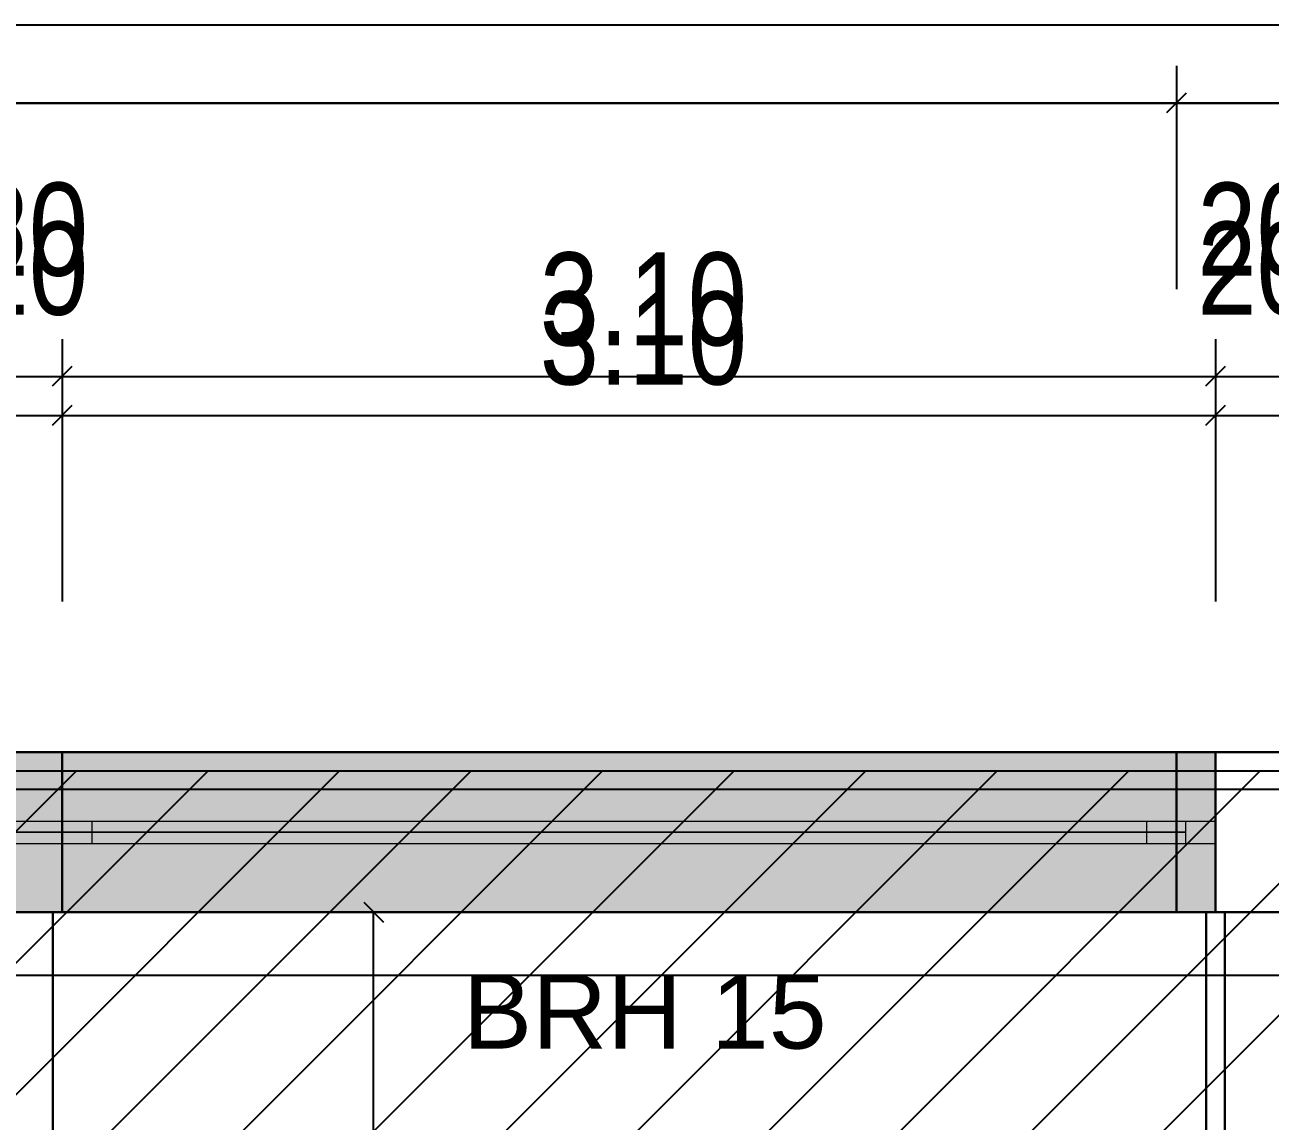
# Model space of a CAD drawing. Extents: x -996 to 41004, y -11542 to 18158.
# Drawn here: x 26468 to 29815, y 10108 to 13055 of the extents above; entities that cross this region are included whole.
import ezdxf
from ezdxf.lldxf.tags import DXFTag

# ---------------------------------------------------------------- set-up
doc = ezdxf.new("R2010")
doc.units = 0
doc.header["$LTSCALE"] = 50
doc.layers.get('0').update_dxf_attribs({"lineweight": 25})
for name, color, linetype, lineweight, true_color in [('2D-NovaObj-A_Fenster', 5, 'Continuous', 25, 0x0000ff), ('2D-NovaObj-A_Geschossdecke', 7, 'Continuous', 25, 0x008080), ('2D-NovaObj-A_Wand_allgemein', 3, 'Continuous', 25, 0x00ff00), ('3D-NovaObj-A_Fenster_3D', 9, 'Continuous', 18, 0x808080), ('3D-NovaObj-A_Geschossdecke', 7, 'Continuous', 25, 0x008080), ('3D-NovaObj-A_Wand_allgemein', 3, 'Continuous', 25, 0x00ff00), ('A_Fenster', 5, 'Continuous', 25, 0x0000ff), ('A_Geschossdecke', 7, 'Continuous', 25, 0x008080), ('A_Wand_allgemein', 3, 'Continuous', 25, 0x00ff00), ('X_Mass', 7, 'Continuous', 25, 0x0080ff), ('XREF-41001-A-G-EG$0$2D-NovaObj-A_Fenster', 5, 'Continuous', 25, 0x0000ff), ('XREF-41001-A-G-EG$0$2D-NovaObj-A_Geschossdecke', 7, 'Continuous', 25, 0x008080), ('XREF-41001-A-G-EG$0$2D-NovaObj-A_Wand_allgemein', 3, 'Continuous', 25, 0x00ff00), ('XREF-41001-A-G-EG$0$3D-NovaObj-A_Fenster_3D', 9, 'Continuous', 18, 0x808080), ('XREF-41001-A-G-EG$0$3D-NovaObj-A_Geschossdecke', 7, 'Continuous', 25, 0x008080), ('XREF-41001-A-G-EG$0$3D-NovaObj-A_Wand_allgemein', 3, 'Continuous', 25, 0x00ff00), ('XREF-41001-A-G-EG$0$A_Fenster', 5, 'Continuous', 25, 0x0000ff), ('XREF-41001-A-G-EG$0$A_Geschossdecke', 7, 'Continuous', 25, 0x008080), ('XREF-41001-A-G-EG$0$A_Wand_allgemein', 3, 'Continuous', 25, 0x00ff00), ('XREF-41001-A-G-EG$0$X_Mass', 7, 'Continuous', 25, 0x0080ff), ('XREF-41001-A-G-O2$0$2D-NovaObj-A_Dach', 1, 'Continuous', 25, 0xff0000), ('XREF-41001-A-G-O2$0$2D-NovaObj-A_Fenster', 5, 'Continuous', 25, 0x0000ff), ('XREF-41001-A-G-O2$0$2D-NovaObj-A_Wand_allgemein', 3, 'Continuous', 25, 0x00ff00), ('XREF-41001-A-G-O2$0$3D-NovaObj-A_Dach', 1, 'Continuous', 25, 0xff0000), ('XREF-41001-A-G-O2$0$3D-NovaObj-A_Fenster_3D', 9, 'Continuous', 18, 0x808080), ('XREF-41001-A-G-O2$0$3D-NovaObj-A_Wand_allgemein', 3, 'Continuous', 25, 0x00ff00), ('XREF-41001-A-G-O2$0$A_Dach', 1, 'Continuous', 25, 0xff0000), ('XREF-41001-A-G-O2$0$A_Fenster', 5, 'Continuous', 25, 0x0000ff), ('XREF-41001-A-G-O2$0$A_Wand_allgemein', 3, 'Continuous', 25, 0x00ff00), ('XREF-41001-A-G-O2$0$X_Mass', 7, 'Continuous', 25, 0x0080ff)]:
    doc.layers.add(name, color=color, linetype=linetype, lineweight=lineweight, true_color=true_color)
doc.styles.get("Standard").update_dxf_attribs({"font": 'ARIALN.TTF'})
doc.styles.add('XREF-41001-A-G-O2$0$Standard', font='ARIALN.TTF')
tags = doc.linetypes.add('fein_strichliert', pattern=[4, 1, -2, 1]).pattern_tags.tags
tags[8:9] = [DXFTag(74, 4), DXFTag(75, 0), DXFTag(340, '0'), DXFTag(46, 0.0), DXFTag(50, 0.0), DXFTag(44, 0.0), DXFTag(45, 0.0)]
tags[6:7] = [DXFTag(74, 4), DXFTag(75, 0), DXFTag(340, '0'), DXFTag(46, 0.0), DXFTag(50, 0.0), DXFTag(44, 0.0), DXFTag(45, 0.0)]
tags[4:5] = [DXFTag(74, 4), DXFTag(75, 0), DXFTag(340, '0'), DXFTag(46, 0.0), DXFTag(50, 0.0), DXFTag(44, 0.0), DXFTag(45, 0.0)]
tags = doc.linetypes.add('XREF-41001-A-G-EG$0$fein_strichliert', pattern=[4, 1, -2, 1]).pattern_tags.tags
tags[8:9] = [DXFTag(74, 4), DXFTag(75, 0), DXFTag(340, '0'), DXFTag(46, 0.0), DXFTag(50, 0.0), DXFTag(44, 0.0), DXFTag(45, 0.0)]
tags[6:7] = [DXFTag(74, 4), DXFTag(75, 0), DXFTag(340, '0'), DXFTag(46, 0.0), DXFTag(50, 0.0), DXFTag(44, 0.0), DXFTag(45, 0.0)]
tags[4:5] = [DXFTag(74, 4), DXFTag(75, 0), DXFTag(340, '0'), DXFTag(46, 0.0), DXFTag(50, 0.0), DXFTag(44, 0.0), DXFTag(45, 0.0)]
tags = doc.linetypes.add('XREF-41001-A-G-O2$0$fein_strichliert', pattern=[4, 1, -2, 1]).pattern_tags.tags
tags[8:9] = [DXFTag(74, 4), DXFTag(75, 0), DXFTag(340, '0'), DXFTag(46, 0.0), DXFTag(50, 0.0), DXFTag(44, 0.0), DXFTag(45, 0.0)]
tags[6:7] = [DXFTag(74, 4), DXFTag(75, 0), DXFTag(340, '0'), DXFTag(46, 0.0), DXFTag(50, 0.0), DXFTag(44, 0.0), DXFTag(45, 0.0)]
tags[4:5] = [DXFTag(74, 4), DXFTag(75, 0), DXFTag(340, '0'), DXFTag(46, 0.0), DXFTag(50, 0.0), DXFTag(44, 0.0), DXFTag(45, 0.0)]

# ---------------------------------------------------------------- blocks, each defined once
blk = doc.blocks.new('Wand_A0AA6LC3LL', base_point=(16412.6, 10669.9))
at = {"layer": '2D-NovaObj-A_Wand_allgemein', "color": 3, "ltscale": 0.25, "true_color": 0x00ff00}
for p, q in [((26367.6, 11099.9), (26567.6, 11099.9)), ((29667.6, 11099.9), (29867.6, 11099.9)), ((26367.6, 10669.9), (26567.6, 10669.9)), ((29667.6, 10669.9), (29867.6, 10669.9))]:
    blk.add_line(p, q, dxfattribs=at)
at = {"layer": '3D-NovaObj-A_Wand_allgemein', "color": 3, "linetype": 'Continuous', "ltscale": 0.25, "true_color": 0x00ff00}
for p, q in [((26367.6, 11099.9, 3000), (26567.6, 11099.9, 3000)), ((26567.6, 11099.9), (26367.6, 11099.9)), ((26567.6, 11099.9, 150), (26567.6, 11099.9, 2350)), ((26567.6, 10669.9, 150), (26567.6, 11099.9, 150)), ((26567.6, 11099.9, 2350), (29667.6, 11099.9, 2350)), ((26567.6, 10669.9, 2350), (26567.6, 11099.9, 2350)), ((29667.6, 11099.9, 150), (26567.6, 11099.9, 150)), ((26567.6, 11099.9, 150), (26567.6, 10669.9, 150)), ((29667.6, 11099.9), (26567.6, 11099.9)), ((26567.6, 11099.9, 3000), (29667.6, 11099.9, 3000)), ((29667.6, 11099.9, 2350), (29667.6, 11099.9, 150)), ((29667.6, 10669.9, 2350), (29667.6, 11099.9, 2350)), ((29667.6, 10669.9, 150), (29667.6, 11099.9, 150)), ((29667.6, 11099.9, 3000), (29867.6, 11099.9, 3000)), ((29867.6, 11099.9), (29667.6, 11099.9)), ((26567.6, 10669.9, 3000), (26367.6, 10669.9, 3000)), ((26367.6, 10669.9), (26567.6, 10669.9)), ((26567.6, 10669.9, 2350), (26567.6, 10669.9, 150)), ((29667.6, 10669.9, 2350), (26567.6, 10669.9, 2350)), ((26567.6, 10669.9, 150), (29667.6, 10669.9, 150)), ((26567.6, 10669.9), (29667.6, 10669.9)), ((29667.6, 10669.9, 3000), (26567.6, 10669.9, 3000)), ((29667.6, 10669.9, 150), (29667.6, 10669.9, 2350)), ((29867.6, 10669.9, 3000), (29667.6, 10669.9, 3000)), ((29667.6, 10669.9), (29867.6, 10669.9))]:
    blk.add_line(p, q, dxfattribs=at)
for points, invisible_edges in [([(16412.6, 11099.9), (36362.6, 11099.9), (36362.6, 10669.9), (16412.6, 10669.9)], 15), ([(16412.6, 10669.9, 3000), (36362.6, 10669.9, 3000), (36362.6, 11099.9, 3000), (16412.6, 11099.9, 3000)], 15), ([(26367.6, 11099.9), (26367.6, 11099.9, 3000), (26567.6, 11099.9, 3000), (26567.6, 11099.9)], 5), ([(26567.6, 11099.9, 150), (26567.6, 11099.9, 2350), (26567.6, 10669.9, 2350), (26567.6, 10669.9, 150)], 2), ([(26567.6, 11099.9, 2350), (29667.6, 11099.9, 2350), (29667.6, 10669.9, 2350), (26567.6, 10669.9, 2350)], 2), ([(26567.6, 11099.9), (26567.6, 11099.9, 150), (29667.6, 11099.9, 150), (29667.6, 11099.9)], 7), ([(26567.6, 11099.9, 2350), (26567.6, 11099.9, 3000), (29667.6, 11099.9, 3000), (29667.6, 11099.9, 2350)], 13), ([(29667.6, 11099.9, 2350), (29667.6, 11099.9, 150), (29667.6, 10669.9, 150), (29667.6, 10669.9, 2350)], 2), ([(29667.6, 11099.9), (29667.6, 11099.9, 3000), (29867.6, 11099.9, 3000), (29867.6, 11099.9)], 5), ([(26567.6, 10669.9), (26567.6, 10669.9, 3000), (26367.6, 10669.9, 3000), (26367.6, 10669.9)], 5), ([(29667.6, 10669.9), (29667.6, 10669.9, 150), (26567.6, 10669.9, 150), (26567.6, 10669.9)], 7), ([(29667.6, 10669.9, 2350), (29667.6, 10669.9, 3000), (26567.6, 10669.9, 3000), (26567.6, 10669.9, 2350)], 13), ([(29867.6, 10669.9), (29867.6, 10669.9, 3000), (29667.6, 10669.9, 3000), (29667.6, 10669.9)], 5)]:
    blk.add_3dface(points, dxfattribs=dict(at, invisible_edges=invisible_edges))
blk.add_3dface([(29667.6, 11099.9, 150), (26567.6, 11099.9, 150), (26567.6, 10669.9, 150), (29667.6, 10669.9, 150)], dxfattribs=at)
blk = doc.blocks.new('Fenster_A0AA6LC5LL', base_point=(26567.6, 10303.2))
at = {"layer": '2D-NovaObj-A_Fenster', "color": 5, "ltscale": 0.25, "true_color": 0x0000ff}
for p, q in [((26567.6, 11099.9), (29667.6, 11099.9)), ((26567.6, 11099.9), (26567.6, 10669.9)), ((29667.6, 11099.9), (29667.6, 10669.9)), ((26567.6, 10669.9), (29667.6, 10669.9))]:
    blk.add_line(p, q, dxfattribs=at)
at = {"layer": '2D-NovaObj-A_Fenster', "color": 5, "lineweight": 18, "ltscale": 0.18, "true_color": 0x0000ff}
for p, q in [((26567.6, 10914.9), (29667.6, 10914.9)), ((26647.6, 10914.9), (26647.6, 10854.9)), ((29587.6, 10914.9), (29587.6, 10854.9)), ((26567.6, 10854.9), (29667.6, 10854.9))]:
    blk.add_line(p, q, dxfattribs=at)
at = {"layer": '2D-NovaObj-A_Fenster', "color": 5, "linetype": 'fein_strichliert', "lineweight": 18, "ltscale": 0.18, "true_color": 0x0000ff}
blk.add_line((29667.6, 10914.9), (29667.6, 10854.9), dxfattribs=at)
at = {"layer": '2D-NovaObj-A_Fenster', "color": 7, "ltscale": 0.25, "true_color": 0xffffff}
blk.add_solid([(26567.6, 10669.9), (29667.6, 10669.9), (26567.6, 11099.9), (29667.6, 11099.9)], dxfattribs=at)
at = {"layer": '3D-NovaObj-A_Fenster_3D', "ltscale": 0.18}
blk.add_polyline3d([(29587.6, 10884.9, 230), (26647.6, 10884.9, 230), (26647.6, 10884.9, 2270), (29587.6, 10884.9, 2270), (29587.6, 10884.9, 230)], close=True, dxfattribs=at)
at = {"layer": '3D-NovaObj-A_Fenster_3D', "color": 5, "ltscale": 0.18, "true_color": 0x0000ff, "invisible_edges": 15}
for points in [[(26567.6, 10884.9, 150), (26647.6, 10884.9, 2270), (26567.6, 10884.9, 2350)], [(26647.6, 10884.9, 230), (26567.6, 10884.9, 150), (26647.6, 10884.9, 2270)], [(29667.6, 10884.9, 150), (26647.6, 10884.9, 230), (26567.6, 10884.9, 150)], [(29667.6, 10884.9, 2350), (26567.6, 10884.9, 2350), (26647.6, 10884.9, 2270)], [(29587.6, 10884.9, 230), (29667.6, 10884.9, 150), (26647.6, 10884.9, 230)], [(26647.6, 10884.9, 2270), (29587.6, 10884.9, 2270), (29667.6, 10884.9, 2350)], [(29667.6, 10884.9, 2350), (29587.6, 10884.9, 230), (29667.6, 10884.9, 150)], [(29587.6, 10884.9, 2270), (29667.6, 10884.9, 2350), (29587.6, 10884.9, 230)]]:
    blk.add_3dface(points, dxfattribs=at)
at = {"layer": '2D-NovaObj-A_Fenster', "color": 5, "lineweight": 18, "ltscale": 0.18, "true_color": 0x0000ff, "insert": (27644.4, 10503.2), "char_height": 200, "attachment_point": 1}
blk.add_mtext('{\\fArial;BRH 15}', dxfattribs=at)
at = {"layer": '3D-NovaObj-A_Fenster_3D', "ltscale": 0.18}
mesh = blk.add_polyface(dxfattribs=at)
corners = [(29587.6, 10884.9, 230), (26647.6, 10884.9, 230), (26647.6, 10884.9, 2270), (29587.6, 10884.9, 2270)]
mesh.append_faces([[corners[k] for k in face] for face in [(0, 2, 3, 3)]], dxfattribs={"vtx0": -1, "vtx2": -1})
mesh.append_faces([[corners[k] for k in face] for face in [(0, 1, 2, 2)]], dxfattribs={"vtx2": -1, "vtx3": -1})
blk = doc.blocks.new('XREF-41001-A-G-O2$0$Wand_A0AA6LAILL', base_point=(16412.6, 10669.9))
at = {"layer": 'XREF-41001-A-G-O2$0$2D-NovaObj-A_Wand_allgemein', "color": 8, "ltscale": 0.25, "true_color": 0x808080}
for p, q in [((26367.6, 11099.9), (26567.6, 11099.9)), ((29667.6, 11099.9), (29867.6, 11099.9)), ((26542.6, 10669.9), (26567.6, 10669.9)), ((29667.6, 10669.9), (29692.6, 10669.9))]:
    blk.add_line(p, q, dxfattribs=at)
at = {"layer": 'XREF-41001-A-G-O2$0$3D-NovaObj-A_Wand_allgemein', "color": 8, "linetype": 'Continuous', "ltscale": 0.25, "true_color": 0x808080}
for p, q in [((26367.6, 11099.9, 3000), (26567.6, 11099.9, 3000)), ((26567.6, 11099.9), (26367.6, 11099.9)), ((26567.6, 11099.9, 150), (26567.6, 11099.9, 2350)), ((26567.6, 10669.9, 150), (26567.6, 11099.9, 150)), ((26567.6, 11099.9, 2350), (29667.6, 11099.9, 2350)), ((26567.6, 10669.9, 2350), (26567.6, 11099.9, 2350)), ((29667.6, 11099.9, 150), (26567.6, 11099.9, 150)), ((26567.6, 11099.9, 150), (26567.6, 10669.9, 150)), ((29667.6, 11099.9), (26567.6, 11099.9)), ((26567.6, 11099.9, 3000), (29667.6, 11099.9, 3000)), ((29667.6, 11099.9, 2350), (29667.6, 11099.9, 150)), ((29667.6, 10669.9, 2350), (29667.6, 11099.9, 2350)), ((29667.6, 10669.9, 150), (29667.6, 11099.9, 150)), ((29667.6, 11099.9, 3000), (29867.6, 11099.9, 3000)), ((29867.6, 11099.9), (29667.6, 11099.9)), ((26567.6, 10669.9, 3000), (26367.6, 10669.9, 3000)), ((26367.6, 10669.9), (26567.6, 10669.9)), ((26567.6, 10669.9, 2350), (26567.6, 10669.9, 150)), ((29667.6, 10669.9, 2350), (26567.6, 10669.9, 2350)), ((26567.6, 10669.9, 150), (29667.6, 10669.9, 150)), ((26567.6, 10669.9), (29667.6, 10669.9)), ((29667.6, 10669.9, 3000), (26567.6, 10669.9, 3000)), ((29667.6, 10669.9, 150), (29667.6, 10669.9, 2350)), ((29867.6, 10669.9, 3000), (29667.6, 10669.9, 3000)), ((29667.6, 10669.9), (29867.6, 10669.9))]:
    blk.add_line(p, q, dxfattribs=at)
for points, invisible_edges in [([(16412.6, 11099.9), (36362.6, 11099.9), (36362.6, 10669.9), (16412.6, 10669.9)], 15), ([(16412.6, 10669.9, 3000), (36362.6, 10669.9, 3000), (36362.6, 11099.9, 3000), (16412.6, 11099.9, 3000)], 15), ([(26367.6, 11099.9), (26367.6, 11099.9, 3000), (26567.6, 11099.9, 3000), (26567.6, 11099.9)], 5), ([(26567.6, 11099.9, 150), (26567.6, 11099.9, 2350), (26567.6, 10669.9, 2350), (26567.6, 10669.9, 150)], 2), ([(26567.6, 11099.9, 2350), (29667.6, 11099.9, 2350), (29667.6, 10669.9, 2350), (26567.6, 10669.9, 2350)], 2), ([(26567.6, 11099.9), (26567.6, 11099.9, 150), (29667.6, 11099.9, 150), (29667.6, 11099.9)], 7), ([(26567.6, 11099.9, 2350), (26567.6, 11099.9, 3000), (29667.6, 11099.9, 3000), (29667.6, 11099.9, 2350)], 13), ([(29667.6, 11099.9, 2350), (29667.6, 11099.9, 150), (29667.6, 10669.9, 150), (29667.6, 10669.9, 2350)], 2), ([(29667.6, 11099.9), (29667.6, 11099.9, 3000), (29867.6, 11099.9, 3000), (29867.6, 11099.9)], 5), ([(26567.6, 10669.9), (26567.6, 10669.9, 3000), (26367.6, 10669.9, 3000), (26367.6, 10669.9)], 5), ([(29667.6, 10669.9), (29667.6, 10669.9, 150), (26567.6, 10669.9, 150), (26567.6, 10669.9)], 7), ([(29667.6, 10669.9, 2350), (29667.6, 10669.9, 3000), (26567.6, 10669.9, 3000), (26567.6, 10669.9, 2350)], 13), ([(29867.6, 10669.9), (29867.6, 10669.9, 3000), (29667.6, 10669.9, 3000), (29667.6, 10669.9)], 5)]:
    blk.add_3dface(points, dxfattribs=dict(at, invisible_edges=invisible_edges))
blk.add_3dface([(29667.6, 11099.9, 150), (26567.6, 11099.9, 150), (26567.6, 10669.9, 150), (29667.6, 10669.9, 150)], dxfattribs=at)
blk = doc.blocks.new('XREF-41001-A-G-O2$0$Fenster_A0AA6LAMLL', base_point=(26567.6, 10303.2))
at = {"layer": 'XREF-41001-A-G-O2$0$2D-NovaObj-A_Fenster', "color": 8, "ltscale": 0.25, "true_color": 0x808080}
for p, q in [((26567.6, 11099.9), (29667.6, 11099.9)), ((26567.6, 11099.9), (26567.6, 10669.9)), ((29667.6, 11099.9), (29667.6, 10669.9)), ((26567.6, 10669.9), (29667.6, 10669.9))]:
    blk.add_line(p, q, dxfattribs=at)
at = {"layer": 'XREF-41001-A-G-O2$0$2D-NovaObj-A_Fenster', "color": 8, "lineweight": 18, "ltscale": 0.18, "true_color": 0x808080}
for p, q in [((26567.6, 10914.9), (29667.6, 10914.9)), ((26647.6, 10914.9), (26647.6, 10854.9)), ((29587.6, 10914.9), (29587.6, 10854.9)), ((26567.6, 10854.9), (29667.6, 10854.9))]:
    blk.add_line(p, q, dxfattribs=at)
at = {"layer": 'XREF-41001-A-G-O2$0$2D-NovaObj-A_Fenster', "color": 8, "linetype": 'XREF-41001-A-G-O2$0$fein_strichliert', "lineweight": 18, "ltscale": 0.18, "true_color": 0x808080}
blk.add_line((29667.6, 10914.9), (29667.6, 10854.9), dxfattribs=at)
at = {"layer": 'XREF-41001-A-G-O2$0$2D-NovaObj-A_Fenster', "color": 7, "ltscale": 0.25, "true_color": 0xffffff}
blk.add_solid([(26567.6, 10669.9), (29667.6, 10669.9), (26567.6, 11099.9), (29667.6, 11099.9)], dxfattribs=at)
at = {"layer": 'XREF-41001-A-G-O2$0$3D-NovaObj-A_Fenster_3D', "color": 8, "ltscale": 0.18, "true_color": 0x808080}
blk.add_polyline3d([(29587.6, 10884.9, 230), (26647.6, 10884.9, 230), (26647.6, 10884.9, 2270), (29587.6, 10884.9, 2270), (29587.6, 10884.9, 230)], close=True, dxfattribs=at)
at = {"layer": 'XREF-41001-A-G-O2$0$3D-NovaObj-A_Fenster_3D', "color": 8, "ltscale": 0.18, "true_color": 0x808080, "invisible_edges": 15}
for points in [[(26567.6, 10884.9, 150), (26647.6, 10884.9, 2270), (26567.6, 10884.9, 2350)], [(26647.6, 10884.9, 230), (26567.6, 10884.9, 150), (26647.6, 10884.9, 2270)], [(29667.6, 10884.9, 150), (26647.6, 10884.9, 230), (26567.6, 10884.9, 150)], [(29667.6, 10884.9, 2350), (26567.6, 10884.9, 2350), (26647.6, 10884.9, 2270)], [(29587.6, 10884.9, 230), (29667.6, 10884.9, 150), (26647.6, 10884.9, 230)], [(26647.6, 10884.9, 2270), (29587.6, 10884.9, 2270), (29667.6, 10884.9, 2350)], [(29667.6, 10884.9, 2350), (29587.6, 10884.9, 230), (29667.6, 10884.9, 150)], [(29587.6, 10884.9, 2270), (29667.6, 10884.9, 2350), (29587.6, 10884.9, 230)]]:
    blk.add_3dface(points, dxfattribs=at)
at = {"layer": 'XREF-41001-A-G-O2$0$2D-NovaObj-A_Fenster', "color": 8, "lineweight": 18, "ltscale": 0.18, "true_color": 0x808080, "insert": (27644.4, 10503.2), "char_height": 200, "attachment_point": 1, "style": 'XREF-41001-A-G-O2$0$Standard'}
blk.add_mtext('{\\fArial;BRH 15}', dxfattribs=at)
at = {"layer": 'XREF-41001-A-G-O2$0$3D-NovaObj-A_Fenster_3D', "color": 8, "ltscale": 0.18, "true_color": 0x808080}
mesh = blk.add_polyface(dxfattribs=at)
corners = [(29587.6, 10884.9, 230), (26647.6, 10884.9, 230), (26647.6, 10884.9, 2270), (29587.6, 10884.9, 2270)]
mesh.append_faces([[corners[k] for k in face] for face in [(0, 2, 3, 3)]], dxfattribs={"vtx0": -1, "vtx2": -1, "color": 8})
mesh.append_faces([[corners[k] for k in face] for face in [(0, 1, 2, 2)]], dxfattribs={"vtx2": -1, "vtx3": -1, "color": 8})
blk = doc.blocks.new('XREF-41001-A-G-O2$0$Wand_A0AA6LATLL', base_point=(26392.6, 5229.9))
at = {"layer": 'XREF-41001-A-G-O2$0$2D-NovaObj-A_Wand_allgemein', "color": 8, "ltscale": 0.25, "true_color": 0x808080}
blk.add_line((26542.6, 10669.9), (26542.6, 5229.9), dxfattribs=at)
at = {"layer": 'XREF-41001-A-G-O2$0$3D-NovaObj-A_Wand_allgemein', "color": 8, "linetype": 'Continuous', "ltscale": 0.25, "true_color": 0x808080}
for p, q in [((26542.6, 10669.9), (26542.6, 10669.9, 3000)), ((26542.6, 10669.9, 3000), (26542.6, 5229.9, 3000)), ((26542.6, 5229.9), (26542.6, 10669.9))]:
    blk.add_line(p, q, dxfattribs=at)
at = {"layer": 'XREF-41001-A-G-O2$0$3D-NovaObj-A_Wand_allgemein', "color": 8, "linetype": 'Continuous', "ltscale": 0.25, "true_color": 0x808080, "invisible_edges": 15}
for points in [[(26542.6, 10669.9), (26542.6, 5229.9), (26392.6, 5229.9), (26392.6, 10669.9)], [(26392.6, 10669.9, 3000), (26392.6, 5229.9, 3000), (26542.6, 5229.9, 3000), (26542.6, 10669.9, 3000)]]:
    blk.add_3dface(points, dxfattribs=at)
at = {"layer": 'XREF-41001-A-G-O2$0$3D-NovaObj-A_Wand_allgemein', "color": 8, "linetype": 'Continuous', "ltscale": 0.25, "true_color": 0x808080}
blk.add_3dface([(26542.6, 10669.9), (26542.6, 10669.9, 3000), (26542.6, 5229.9, 3000), (26542.6, 5229.9)], dxfattribs=at)
blk = doc.blocks.new('XREF-41001-A-G-O2$0$Wand_A0AA6LAULL', base_point=(29692.6, 5229.9))
at = {"layer": 'XREF-41001-A-G-O2$0$2D-NovaObj-A_Wand_allgemein', "color": 8, "ltscale": 0.25, "true_color": 0x808080}
blk.add_line((29692.6, 10669.9), (29692.6, 5229.9), dxfattribs=at)
at = {"layer": 'XREF-41001-A-G-O2$0$3D-NovaObj-A_Wand_allgemein', "color": 8, "linetype": 'Continuous', "ltscale": 0.25, "true_color": 0x808080}
for p, q in [((29692.6, 5229.9, 3000), (29692.6, 10669.9, 3000)), ((29692.6, 10669.9, 3000), (29692.6, 10669.9)), ((29692.6, 10669.9), (29692.6, 5229.9))]:
    blk.add_line(p, q, dxfattribs=at)
blk.add_3dface([(29692.6, 5229.9), (29692.6, 5229.9, 3000), (29692.6, 10669.9, 3000), (29692.6, 10669.9)], dxfattribs=at)
at = {"layer": 'XREF-41001-A-G-O2$0$3D-NovaObj-A_Wand_allgemein', "color": 8, "linetype": 'Continuous', "ltscale": 0.25, "true_color": 0x808080, "invisible_edges": 15}
for points in [[(29842.6, 10669.9), (29842.6, 5229.9), (29692.6, 5229.9), (29692.6, 10669.9)], [(29692.6, 10669.9, 3000), (29692.6, 5229.9, 3000), (29842.6, 5229.9, 3000), (29842.6, 10669.9, 3000)]]:
    blk.add_3dface(points, dxfattribs=at)
blk = doc.blocks.new('XREF-41001-A-G-O2$0$Dachfläche_A0AA6LBFLL', base_point=(3362.6, -2900.1))
at = {"layer": 'XREF-41001-A-G-O2$0$2D-NovaObj-A_Dach', "color": 8, "ltscale": 0.25, "true_color": 0x808080}
blk.add_line((3362.6, 11099.9), (36362.6, 11099.9), dxfattribs=at)
at = {"layer": 'XREF-41001-A-G-O2$0$2D-NovaObj-A_Dach', "color": 8, "linetype": 'Continuous', "ltscale": 0.25, "true_color": 0x808080}
for p, q in [((36362.6, 11000), (3362.6, 11000)), ((36362.6, 10500), (3362.6, 10500))]:
    blk.add_line(p, q, dxfattribs=at)
at = {"layer": 'XREF-41001-A-G-O2$0$3D-NovaObj-A_Dach', "color": 8, "linetype": 'Continuous', "ltscale": 0.25, "true_color": 0x808080}
for p, q in [((3362.6, 11099.9, 3000), (36362.6, 11099.9, 3000)), ((3362.6, 11099.9, 3635), (36362.6, 11099.9, 3635)), ((3362.6, 11099.9, 3635), (36362.6, 11099.9, 3635)), ((36362.6, 11099.9, 3000), (3362.6, 11099.9, 3000))]:
    blk.add_line(p, q, dxfattribs=at)
blk.add_3dface([(3362.6, 11099.9, 3000), (3362.6, 11099.9, 3635), (36362.6, 11099.9, 3635), (36362.6, 11099.9, 3000)], dxfattribs=at)
at = {"layer": 'XREF-41001-A-G-O2$0$3D-NovaObj-A_Dach', "color": 8, "linetype": 'Continuous', "ltscale": 0.25, "true_color": 0x808080, "invisible_edges": 15}
for points in [[(3362.6, -2900.1, 3000), (3362.6, 11099.9, 3000), (36362.6, 11099.9, 3000)], [(3362.6, -2900.1, 3000), (36362.6, 11099.9, 3000), (36362.6, -2900.1, 3000)], [(36362.6, 11099.9, 3635), (3362.6, 11099.9, 3635), (3362.6, -2900.1, 3635)], [(36362.6, -2900.1, 3635), (36362.6, 11099.9, 3635), (3362.6, -2900.1, 3635)]]:
    blk.add_3dface(points, dxfattribs=at)
blk = doc.blocks.new('XREF-41001-A-G-O2$0$Maß_A0AA6LBJLL', base_point=(3336, 12345))
at = {"color": 8, "ltscale": 0.25, "true_color": 0x808080}
blk.add_line((36362.6, 12845), (3362.6, 12845), dxfattribs=at)
blk = doc.blocks.new('XREF-41001-A-G-O2$0$Maß_A0AA6LBULL', base_point=(3336, 11505))
at = {"color": 8, "ltscale": 0.25, "true_color": 0x808080}
for p, q in [((26567.6, 12105), (26567.6, 11505)), ((29667.6, 12105), (29667.6, 11505)), ((26594.1, 12031.5), (26541, 11978.5)), ((29694.1, 12031.5), (29641, 11978.5)), ((3362.6, 12005), (36362.6, 12005))]:
    blk.add_line(p, q, dxfattribs=at)
at = {"color": 8, "ltscale": 0.25, "true_color": 0x808080, "char_height": 250, "attachment_point": 1, "style": 'XREF-41001-A-G-O2$0$Standard'}
for s, insert in [('{\\fArial Narrow;20}', (26319, 12525.8)), ('{\\fArial Narrow;20}', (29619, 12525.8)), ('{\\fArial Narrow;3.10}', (27851.3, 12338.3))]:
    blk.add_mtext(s, dxfattribs=dict(at, insert=insert))
blk = doc.blocks.new('XREF-41001-A-G-O2')
at = {"layer": 'XREF-41001-A-G-O2$0$A_Dach', "color": 8, "ltscale": 0.25, "true_color": 0x808080}
blk.add_blockref('XREF-41001-A-G-O2$0$Dachfläche_A0AA6LBFLL', (3362.6, -2900.1), dxfattribs=at)
at = {"layer": 'XREF-41001-A-G-O2$0$A_Fenster', "color": 8, "ltscale": 0.25, "true_color": 0x808080}
blk.add_blockref('XREF-41001-A-G-O2$0$Fenster_A0AA6LAMLL', (26567.6, 10303.2), dxfattribs=at)
at = {"layer": 'XREF-41001-A-G-O2$0$A_Wand_allgemein', "color": 8, "ltscale": 0.25, "true_color": 0x808080}
for name, p in [('XREF-41001-A-G-O2$0$Wand_A0AA6LAILL', (16412.6, 10669.9)), ('XREF-41001-A-G-O2$0$Wand_A0AA6LATLL', (26392.6, 5229.9)), ('XREF-41001-A-G-O2$0$Wand_A0AA6LAULL', (29692.6, 5229.9))]:
    blk.add_blockref(name, p, dxfattribs=at)
at = {"layer": 'XREF-41001-A-G-O2$0$X_Mass', "color": 8, "ltscale": 0.25, "true_color": 0x808080}
for name, p in [('XREF-41001-A-G-O2$0$Maß_A0AA6LBJLL', (3336, 12345)), ('XREF-41001-A-G-O2$0$Maß_A0AA6LBULL', (3336, 11505))]:
    blk.add_blockref(name, p, dxfattribs=at)
blk = doc.blocks.new('Geschossdecke_A0AA6LCPLL', base_point=(13362.6, -2900.1))
at = {"layer": '2D-NovaObj-A_Geschossdecke', "color": 134, "ltscale": 0.25, "true_color": 0x009999}
blk.add_line((16462.6, 11049.9), (36312.6, 11049.9), dxfattribs=at)
at = {"layer": '2D-NovaObj-A_Geschossdecke', "color": 134, "linetype": 'Continuous', "ltscale": 0.25, "true_color": 0x009999}
for p, q in [((16462.6, -2629.3), (30141.8, 11049.9)), ((16462.6, -2275.8), (29788.2, 11049.9)), ((16462.6, -1922.2), (29434.7, 11049.9)), ((16462.6, -1568.7), (29081.1, 11049.9)), ((16462.6, -1215.1), (28727.6, 11049.9)), ((16462.6, -861.6), (28374, 11049.9)), ((16462.6, -508), (28020.5, 11049.9)), ((16462.6, -154.5), (27666.9, 11049.9)), ((16462.6, 199.1), (27313.4, 11049.9)), ((16462.6, 552.7), (26959.8, 11049.9)), ((16462.6, 906.2), (26606.2, 11049.9)), ((16595.3, -2850.1), (30495.3, 11049.9))]:
    blk.add_line(p, q, dxfattribs=at)
at = {"layer": '3D-NovaObj-A_Geschossdecke', "color": 134, "linetype": 'Continuous', "ltscale": 0.25, "true_color": 0x009999}
for p, q in [((36362.6, 11099.9, 3000), (16412.6, 11099.9, 3000)), ((36362.6, 11099.9, 3380), (16412.6, 11099.9, 3380))]:
    blk.add_line(p, q, dxfattribs=at)
blk.add_3dface([(36362.6, 11099.9, 3380), (16412.6, 11099.9, 3380), (16412.6, 11099.9, 3000), (36362.6, 11099.9, 3000)], dxfattribs=at)
mesh = blk.add_polyface(dxfattribs=at)
corners = [(26762.6, -2900.1, 3000), (36362.6, -2900.1, 3000), (36362.6, 11099.9, 3000), (16412.6, 11099.9, 3000), (16412.6, -2900.1, 3000), (13362.6, -2900.1, 3000), (23262.6, -2900.1, 3000), (23262.6, 2474.9, 3000), (28562.6, 2474.9, 3000), (28562.6, 214.9, 3000), (26762.6, 214.9, 3000)]
mesh.append_faces([[corners[k] for k in face] for face in [(6, 3, 7, 7), (7, 2, 8, 8), (8, 1, 9, 9)]], dxfattribs={"vtx0": -1, "vtx1": -1, "vtx2": -1, "color": 134})
mesh.append_faces([[corners[k] for k in face] for face in [(1, 10, 9, 9)]], dxfattribs={"vtx0": -1, "vtx2": -1, "vtx3": -1, "color": 134})
mesh.append_faces([[corners[k] for k in face] for face in [(4, 3, 6, 6), (3, 2, 7, 7), (2, 1, 8, 8)]], dxfattribs={"vtx1": -1, "vtx2": -1, "vtx3": -1, "color": 134})
mesh.append_faces([[corners[k] for k in face] for face in [(1, 0, 10, 10)]], dxfattribs={"vtx2": -1, "vtx3": -1, "color": 134})
mesh = blk.add_polyface(dxfattribs=at)
corners = [(26762.6, -2900.1, 3380), (36362.6, -2900.1, 3380), (36362.6, 11099.9, 3380), (16412.6, 11099.9, 3380), (16412.6, -2900.1, 3380), (13362.6, -2900.1, 3380), (23262.6, -2900.1, 3380), (23262.6, 2474.9, 3380), (28562.6, 2474.9, 3380), (28562.6, 214.9, 3380), (26762.6, 214.9, 3380)]
mesh.append_faces([[corners[k] for k in face] for face in [(4, 6, 3, 3), (3, 7, 2, 2), (2, 8, 1, 1)]], dxfattribs={"vtx0": -1, "vtx1": -1, "vtx2": -1, "color": 134})
mesh.append_faces([[corners[k] for k in face] for face in [(1, 10, 0, 0)]], dxfattribs={"vtx0": -1, "vtx2": -1, "color": 134})
mesh.append_faces([[corners[k] for k in face] for face in [(1, 9, 10, 10)]], dxfattribs={"vtx0": -1, "vtx2": -1, "vtx3": -1, "color": 134})
mesh.append_faces([[corners[k] for k in face] for face in [(6, 7, 3, 3), (7, 8, 2, 2), (8, 9, 1, 1)]], dxfattribs={"vtx1": -1, "vtx2": -1, "vtx3": -1, "color": 134})
blk = doc.blocks.new('XREF-41001-A-G-EG$0$Wand_A0AA6L8ZLL', base_point=(3792.6, 10669.9))
at = {"layer": 'XREF-41001-A-G-EG$0$2D-NovaObj-A_Wand_allgemein', "color": 6, "ltscale": 0.25, "true_color": 0xff00ff}
for p, q in [((29562.6, 11099.9), (35932.6, 11099.9)), ((29562.6, 10669.9), (29642.6, 10669.9))]:
    blk.add_line(p, q, dxfattribs=at)
at = {"layer": 'XREF-41001-A-G-EG$0$3D-NovaObj-A_Wand_allgemein', "color": 6, "linetype": 'Continuous', "ltscale": 0.25, "true_color": 0xff00ff}
for p, q in [((20062.6, 11099.9, 2350), (29562.6, 11099.9, 2350)), ((29562.6, 11099.9, 1350), (20062.6, 11099.9, 1350)), ((29562.6, 11099.9), (20062.6, 11099.9)), ((20062.6, 11099.9, 3000), (29562.6, 11099.9, 3000)), ((29562.6, 11099.9, 2350), (29562.6, 11099.9, 1350)), ((29562.6, 10669.9, 2350), (29562.6, 11099.9, 2350)), ((29562.6, 10669.9, 1350), (29562.6, 11099.9, 1350)), ((29562.6, 11099.9, 3000), (35932.6, 11099.9, 3000)), ((35932.6, 11099.9), (29562.6, 11099.9)), ((29562.6, 10669.9, 2350), (20062.6, 10669.9, 2350)), ((20062.6, 10669.9, 1350), (29562.6, 10669.9, 1350)), ((20062.6, 10669.9), (29562.6, 10669.9)), ((29562.6, 10669.9, 3000), (20062.6, 10669.9, 3000)), ((29562.6, 10669.9, 1350), (29562.6, 10669.9, 2350)), ((35932.6, 10669.9, 3000), (29562.6, 10669.9, 3000)), ((29562.6, 10669.9), (35932.6, 10669.9))]:
    blk.add_line(p, q, dxfattribs=at)
for points, invisible_edges in [([(3792.6, 11099.9), (35932.6, 11099.9), (35932.6, 10669.9), (3792.6, 10669.9)], 15), ([(3792.6, 10669.9, 3000), (35932.6, 10669.9, 3000), (35932.6, 11099.9, 3000), (3792.6, 11099.9, 3000)], 15), ([(20062.6, 11099.9, 2350), (29562.6, 11099.9, 2350), (29562.6, 10669.9, 2350), (20062.6, 10669.9, 2350)], 2), ([(20062.6, 11099.9), (20062.6, 11099.9, 1350), (29562.6, 11099.9, 1350), (29562.6, 11099.9)], 7), ([(20062.6, 11099.9, 2350), (20062.6, 11099.9, 3000), (29562.6, 11099.9, 3000), (29562.6, 11099.9, 2350)], 13), ([(29562.6, 11099.9, 2350), (29562.6, 11099.9, 1350), (29562.6, 10669.9, 1350), (29562.6, 10669.9, 2350)], 2), ([(29562.6, 11099.9), (29562.6, 11099.9, 3000), (35932.6, 11099.9, 3000), (35932.6, 11099.9)], 1), ([(29562.6, 10669.9), (29562.6, 10669.9, 1350), (20062.6, 10669.9, 1350), (20062.6, 10669.9)], 7), ([(29562.6, 10669.9, 2350), (29562.6, 10669.9, 3000), (20062.6, 10669.9, 3000), (20062.6, 10669.9, 2350)], 13), ([(35932.6, 10669.9), (35932.6, 10669.9, 3000), (29562.6, 10669.9, 3000), (29562.6, 10669.9)], 4)]:
    blk.add_3dface(points, dxfattribs=dict(at, invisible_edges=invisible_edges))
blk.add_3dface([(29562.6, 11099.9, 1350), (20062.6, 11099.9, 1350), (20062.6, 10669.9, 1350), (29562.6, 10669.9, 1350)], dxfattribs=at)
blk = doc.blocks.new('XREF-41001-A-G-EG$0$Fenster_A0AA6L90LL', base_point=(20062.6, 10303.2))
at = {"layer": 'XREF-41001-A-G-EG$0$2D-NovaObj-A_Fenster', "color": 6, "ltscale": 0.25, "true_color": 0xff00ff}
for p, q in [((20062.6, 11099.9), (29562.6, 11099.9)), ((29562.6, 11099.9), (29562.6, 10669.9)), ((20062.6, 10669.9), (29562.6, 10669.9))]:
    blk.add_line(p, q, dxfattribs=at)
at = {"layer": 'XREF-41001-A-G-EG$0$2D-NovaObj-A_Fenster', "color": 6, "lineweight": 18, "ltscale": 0.18, "true_color": 0xff00ff}
for p, q in [((20062.6, 10914.9), (29562.6, 10914.9)), ((29482.6, 10914.9), (29482.6, 10854.9)), ((20062.6, 10854.9), (29562.6, 10854.9))]:
    blk.add_line(p, q, dxfattribs=at)
at = {"layer": 'XREF-41001-A-G-EG$0$2D-NovaObj-A_Fenster', "color": 6, "linetype": 'XREF-41001-A-G-EG$0$fein_strichliert', "lineweight": 18, "ltscale": 0.18, "true_color": 0xff00ff}
blk.add_line((29562.6, 10914.9), (29562.6, 10854.9), dxfattribs=at)
at = {"layer": 'XREF-41001-A-G-EG$0$2D-NovaObj-A_Fenster', "color": 7, "ltscale": 0.25, "true_color": 0xffffff}
blk.add_solid([(20062.6, 10669.9), (29562.6, 10669.9), (20062.6, 11099.9), (29562.6, 11099.9)], dxfattribs=at)
at = {"layer": 'XREF-41001-A-G-EG$0$3D-NovaObj-A_Fenster_3D', "color": 6, "ltscale": 0.18, "true_color": 0xff00ff}
blk.add_polyline3d([(29482.6, 10884.9, 1430), (20142.6, 10884.9, 1430), (20142.6, 10884.9, 2270), (29482.6, 10884.9, 2270), (29482.6, 10884.9, 1430)], close=True, dxfattribs=at)
at = {"layer": 'XREF-41001-A-G-EG$0$3D-NovaObj-A_Fenster_3D', "color": 6, "ltscale": 0.18, "true_color": 0xff00ff, "invisible_edges": 15}
for points in [[(29562.6, 10884.9, 1350), (20142.6, 10884.9, 1430), (20062.6, 10884.9, 1350)], [(29562.6, 10884.9, 2350), (20062.6, 10884.9, 2350), (20142.6, 10884.9, 2270)], [(29482.6, 10884.9, 1430), (29562.6, 10884.9, 1350), (20142.6, 10884.9, 1430)], [(20142.6, 10884.9, 2270), (29482.6, 10884.9, 2270), (29562.6, 10884.9, 2350)], [(29562.6, 10884.9, 2350), (29482.6, 10884.9, 1430), (29562.6, 10884.9, 1350)], [(29482.6, 10884.9, 2270), (29562.6, 10884.9, 2350), (29482.6, 10884.9, 1430)]]:
    blk.add_3dface(points, dxfattribs=at)
at = {"layer": 'XREF-41001-A-G-EG$0$3D-NovaObj-A_Fenster_3D', "color": 6, "ltscale": 0.18, "true_color": 0xff00ff}
mesh = blk.add_polyface(dxfattribs=at)
corners = [(29482.6, 10884.9, 1430), (20142.6, 10884.9, 1430), (20142.6, 10884.9, 2270), (29482.6, 10884.9, 2270)]
mesh.append_faces([[corners[k] for k in face] for face in [(0, 2, 3, 3)]], dxfattribs={"vtx0": -1, "vtx2": -1, "color": 6})
mesh.append_faces([[corners[k] for k in face] for face in [(0, 1, 2, 2)]], dxfattribs={"vtx2": -1, "vtx3": -1, "color": 6})
blk = doc.blocks.new('XREF-41001-A-G-EG$0$Wand_A0AA6L99LL', base_point=(29642.6, 6959.9))
at = {"layer": 'XREF-41001-A-G-EG$0$2D-NovaObj-A_Wand_allgemein', "color": 6, "ltscale": 0.25, "true_color": 0xff00ff}
blk.add_line((29642.6, 8429.9), (29642.6, 10669.9), dxfattribs=at)
at = {"layer": 'XREF-41001-A-G-EG$0$3D-NovaObj-A_Wand_allgemein', "color": 6, "linetype": 'Continuous', "ltscale": 0.25, "true_color": 0xff00ff}
for p, q in [((29642.6, 8429.9, 3000), (29642.6, 10669.9, 3000)), ((29642.6, 10669.9, 3000), (29642.6, 10669.9)), ((29642.6, 10669.9), (29642.6, 8429.9))]:
    blk.add_line(p, q, dxfattribs=at)
for points, invisible_edges in [([(29642.6, 8429.9), (29642.6, 8429.9, 3000), (29642.6, 10669.9, 3000), (29642.6, 10669.9)], 1), ([(29642.6, 8429.9), (29642.6, 10669.9), (29872.6, 10669.9), (29872.6, 8429.9)], 15), ([(29872.6, 6959.9, 3000), (29872.6, 10669.9, 3000), (29642.6, 10669.9, 3000), (29642.6, 6959.9, 3000)], 15)]:
    blk.add_3dface(points, dxfattribs=dict(at, invisible_edges=invisible_edges))
blk = doc.blocks.new('XREF-41001-A-G-EG$0$Geschossdecke_A0AA6L9BLL', base_point=(3362.6, -2900.1))
at = {"layer": 'XREF-41001-A-G-EG$0$2D-NovaObj-A_Geschossdecke', "color": 6, "ltscale": 0.25, "true_color": 0xff00ff}
blk.add_line((3412.6, 11049.9), (36312.6, 11049.9), dxfattribs=at)
at = {"layer": 'XREF-41001-A-G-EG$0$2D-NovaObj-A_Geschossdecke', "color": 6, "linetype": 'Continuous', "ltscale": 0.25, "true_color": 0xff00ff}
for p, q in [((14120.5, -2850.1), (28020.5, 11049.9)), ((14474, -2850.1), (28374, 11049.9)), ((14827.6, -2850.1), (28727.6, 11049.9)), ((15181.1, -2850.1), (29081.1, 11049.9)), ((15534.7, -2850.1), (29434.7, 11049.9)), ((15888.2, -2850.1), (29788.2, 11049.9)), ((16241.8, -2850.1), (30141.8, 11049.9)), ((16595.3, -2850.1), (30495.3, 11049.9)), ((22286.2, 6729.9), (26606.2, 11049.9)), ((22639.8, 6729.9), (26959.8, 11049.9)), ((22993.4, 6729.9), (27313.4, 11049.9)), ((23032.6, 6415.5), (27666.9, 11049.9))]:
    blk.add_line(p, q, dxfattribs=at)
at = {"layer": 'XREF-41001-A-G-EG$0$3D-NovaObj-A_Geschossdecke', "color": 6, "linetype": 'Continuous', "ltscale": 0.25, "true_color": 0xff00ff}
for p, q in [((3362.6, 11099.9, 3000), (36362.6, 11099.9, 3000)), ((3362.6, 11099.9, 3380), (36362.6, 11099.9, 3380))]:
    blk.add_line(p, q, dxfattribs=at)
blk.add_3dface([(3362.6, 11099.9, 3380), (36362.6, 11099.9, 3380), (36362.6, 11099.9, 3000), (3362.6, 11099.9, 3000)], dxfattribs=at)
at = {"layer": 'XREF-41001-A-G-EG$0$3D-NovaObj-A_Geschossdecke', "color": 6, "linetype": 'Continuous', "ltscale": 0.25, "true_color": 0xff00ff, "invisible_edges": 15}
for points in [[(19972.6, 6729.9, 3000), (3362.6, 11099.9, 3000), (36362.6, 11099.9, 3000)], [(19972.6, 6729.9, 3380), (3362.6, 11099.9, 3380), (36362.6, 11099.9, 3380)], [(23032.6, 6729.9, 3000), (19972.6, 6729.9, 3000), (36362.6, 11099.9, 3000)], [(23032.6, 6729.9, 3380), (19972.6, 6729.9, 3380), (36362.6, 11099.9, 3380)], [(36362.6, 11099.9, 3000), (23262.6, 2469.9, 3000), (23032.6, 6129.9, 3000)], [(23032.6, 6729.9, 3000), (36362.6, 11099.9, 3000), (23032.6, 6129.9, 3000)], [(36362.6, 11099.9, 3380), (23262.6, 2469.9, 3380), (23032.6, 6129.9, 3380)], [(23032.6, 6729.9, 3380), (36362.6, 11099.9, 3380), (23032.6, 6129.9, 3380)], [(28562.6, 2469.9, 3000), (36362.6, 11099.9, 3000), (23262.6, 2469.9, 3000)], [(28562.6, 2469.9, 3380), (36362.6, 11099.9, 3380), (23262.6, 2469.9, 3380)], [(28562.6, 219.9, 3000), (28562.6, 2469.9, 3000), (36362.6, 11099.9, 3000)], [(28562.6, 219.9, 3000), (36362.6, 11099.9, 3000), (36362.6, -2900.1, 3000)], [(28562.6, 219.9, 3380), (28562.6, 2469.9, 3380), (36362.6, 11099.9, 3380)], [(28562.6, 219.9, 3380), (36362.6, 11099.9, 3380), (36362.6, -2900.1, 3380)]]:
    blk.add_3dface(points, dxfattribs=at)
blk = doc.blocks.new('XREF-41001-A-G-EG$0$Maß_A0AA6L9NLL', base_point=(3336, 12345))
at = {"color": 6, "ltscale": 0.25, "true_color": 0xff00ff}
for p, q in [((29562.6, 12945), (29562.6, 12345)), ((29589.1, 12871.5), (29536, 12818.5)), ((3362.6, 12845), (36362.6, 12845))]:
    blk.add_line(p, q, dxfattribs=at)
blk = doc.blocks.new('XREF-41001-A-G-EG$0$Maß_A0AA6L9XLL', base_point=(26884.2, -2496.6))
at = {"color": 6, "ltscale": 0.25, "true_color": 0xff00ff}
for p, q in [((27378.5, 10696.4), (27431.5, 10643.4)), ((27305, 10669.9), (27905, 10669.9)), ((27405, -2470.1), (27405, 10669.9))]:
    blk.add_line(p, q, dxfattribs=at)
blk = doc.blocks.new('XREF-41001-A-G-EG')
at = {"layer": 'XREF-41001-A-G-EG$0$A_Fenster', "color": 6, "ltscale": 0.25, "true_color": 0xff00ff}
blk.add_blockref('XREF-41001-A-G-EG$0$Fenster_A0AA6L90LL', (20062.6, 10303.2), dxfattribs=at)
at = {"layer": 'XREF-41001-A-G-EG$0$A_Geschossdecke', "color": 6, "ltscale": 0.25, "true_color": 0xff00ff}
blk.add_blockref('XREF-41001-A-G-EG$0$Geschossdecke_A0AA6L9BLL', (3362.6, -2900.1), dxfattribs=at)
at = {"layer": 'XREF-41001-A-G-EG$0$A_Wand_allgemein', "color": 6, "ltscale": 0.25, "true_color": 0xff00ff}
for name, p in [('XREF-41001-A-G-EG$0$Wand_A0AA6L8ZLL', (3792.6, 10669.9)), ('XREF-41001-A-G-EG$0$Wand_A0AA6L99LL', (29642.6, 6959.9))]:
    blk.add_blockref(name, p, dxfattribs=at)
at = {"layer": 'XREF-41001-A-G-EG$0$X_Mass', "color": 6, "ltscale": 0.25, "true_color": 0xff00ff}
for name, p in [('XREF-41001-A-G-EG$0$Maß_A0AA6L9NLL', (3336, 12345)), ('XREF-41001-A-G-EG$0$Maß_A0AA6L9XLL', (26884.2, -2496.6))]:
    blk.add_blockref(name, p, dxfattribs=at)
blk = doc.blocks.new('Maß_A0AA6LCZLL', base_point=(3336, 12555))
at = {"ltscale": 0.25}
blk.add_line((3362.6, 13055), (36362.6, 13055), dxfattribs=at)
blk = doc.blocks.new('Maß_A0AA6LDALL', base_point=(3336, 11610))
at = {"ltscale": 0.25}
for p, q in [((26567.6, 12210), (26567.6, 11610)), ((29667.6, 12210), (29667.6, 11610)), ((26594.1, 12136.5), (26541, 12083.5)), ((29694.1, 12136.5), (29641, 12083.5)), ((3362.6, 12110), (36362.6, 12110))]:
    blk.add_line(p, q, dxfattribs=at)
at = {"ltscale": 0.25, "char_height": 250, "attachment_point": 1}
for s, insert in [('{\\fArial Narrow;20}', (26319, 12630.8)), ('{\\fArial Narrow;20}', (29619, 12630.8)), ('{\\fArial Narrow;3.10}', (27851.3, 12443.3))]:
    blk.add_mtext(s, dxfattribs=dict(at, insert=insert))

msp = doc.modelspace()

# ---------------------------------------------------------------- block references
at = {"color": 8, "lineweight": 25, "ltscale": 0.25, "true_color": 0x808080}
msp.add_blockref('XREF-41001-A-G-O2', (0, 0, 3380), dxfattribs=at)
at = {"color": 6, "lineweight": 25, "ltscale": 0.25, "true_color": 0xff00ff}
msp.add_blockref('XREF-41001-A-G-EG', (0, 0, -3380), dxfattribs=at)
at = {"layer": 'A_Fenster', "color": 5, "ltscale": 0.25, "true_color": 0x0000ff}
msp.add_blockref('Fenster_A0AA6LC5LL', (26567.6, 10303.2), dxfattribs=at)
at = {"layer": 'A_Geschossdecke', "color": 134, "ltscale": 0.25, "true_color": 0x009999}
msp.add_blockref('Geschossdecke_A0AA6LCPLL', (13362.6, -2900.1), dxfattribs=at)
at = {"layer": 'A_Wand_allgemein', "color": 3, "ltscale": 0.25, "true_color": 0x00ff00}
msp.add_blockref('Wand_A0AA6LC3LL', (16412.6, 10669.9), dxfattribs=at)
at = {"layer": 'X_Mass', "ltscale": 0.25}
for name, p in [('Maß_A0AA6LCZLL', (3336, 12555)), ('Maß_A0AA6LDALL', (3336, 11610))]:
    msp.add_blockref(name, p, dxfattribs=at)

doc.saveas('drawing.dxf')
